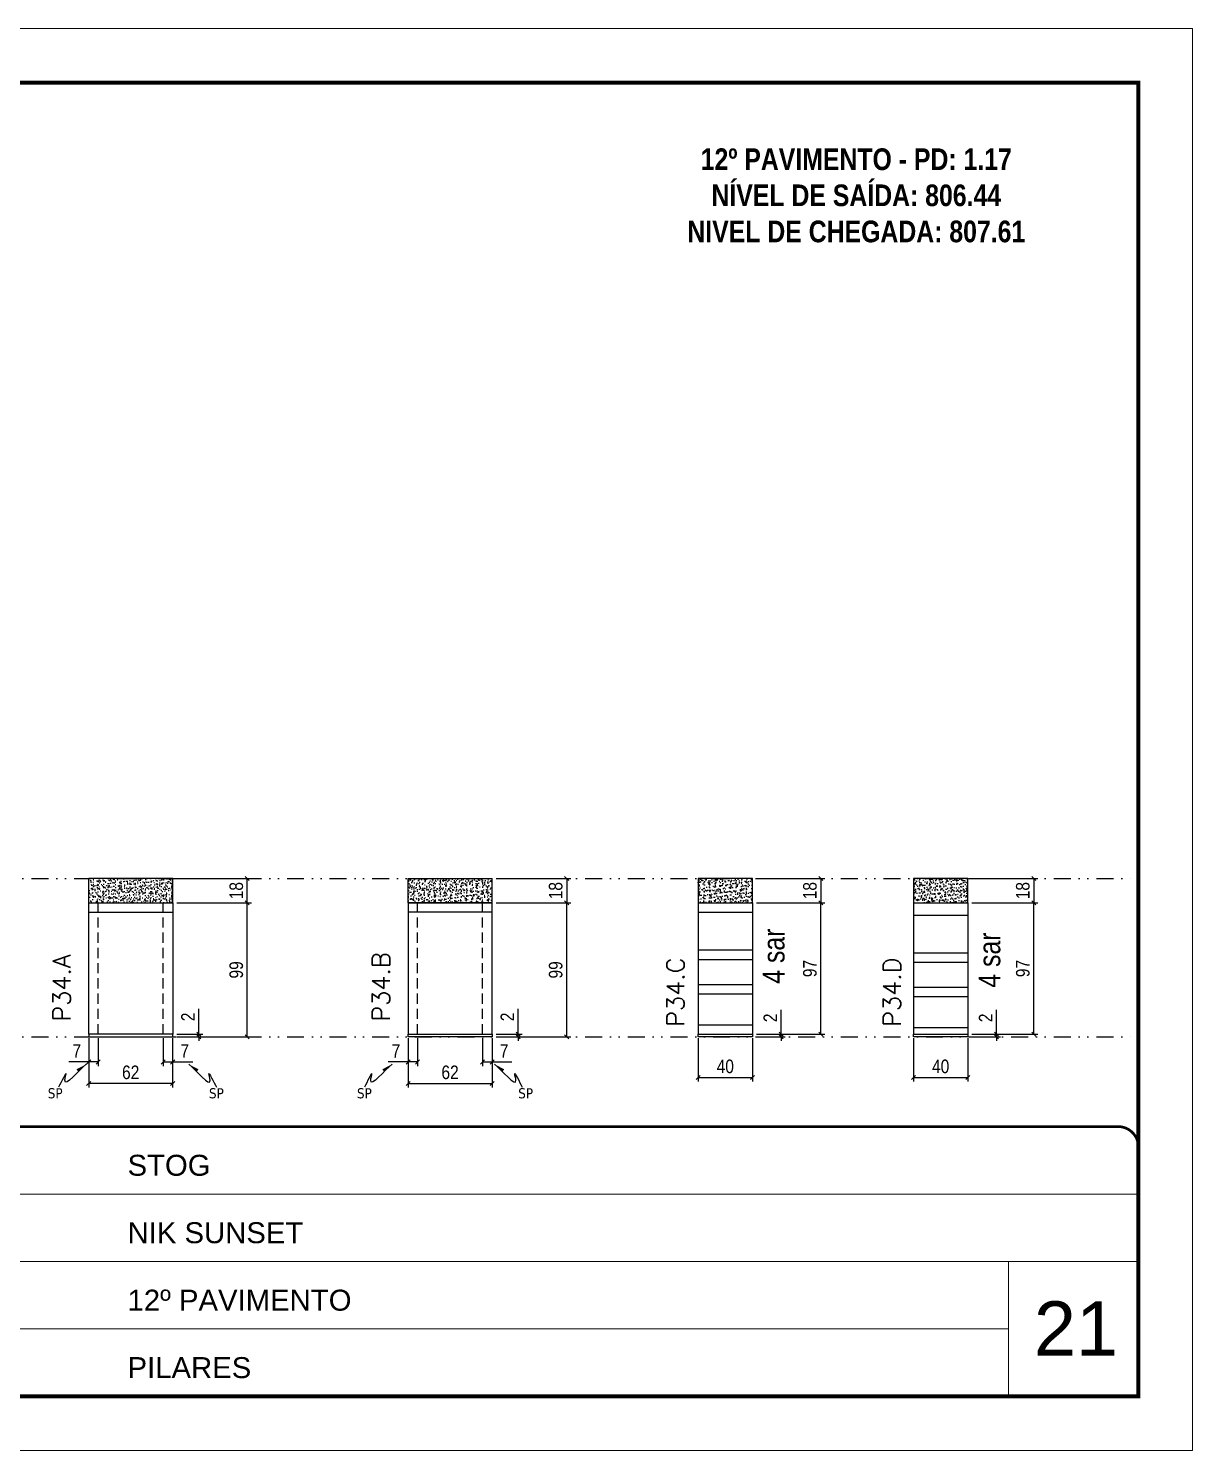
# Model space of a CAD drawing. Extents: x 808 to 7089, y -98 to 17032.
# Drawn here: x 1434 to 2293, y 10240 to 11290 of the extents above; entities that cross this region are included whole.
import ezdxf

# ---------------------------------------------------------------- set-up
doc = ezdxf.new("R2010")
doc.units = 0
for name, pattern in [('CONTINUO', [0]), ('DASHED', [0.75, 0.5, -0.25]), ('DIVIDE2', [0.625, 0.25, -0.125, 0, -0.125, 0, -0.125]), ('HIDDEN', [0.375, 0.25, -0.125])]:
    doc.linetypes.add(name, pattern=pattern)
for name, color, linetype, lineweight in [('CARIMBO', 255, 'Continuous', 9), ('Folhas', 255, 'Continuous', 9), ('SARRAFO DE PRESSAO', 251, 'DASHED', 9), ('Texto Seção', 7, 'Continuous', 15)]:
    doc.layers.add(name, color=color, linetype=linetype, lineweight=lineweight)
for name, color, linetype in [('COTA', 241, 'Continuous'), ('NOMENCLATURA', 7, 'Continuous'), ('Nível', 160, 'Continuous'), ('Painéis', 200, 'Continuous'), ('SARR_2.2x7', 40, 'Continuous'), ('Sarrafo de Pressão', 42, 'HIDDEN'), ('texto', 7, 'Continuous')]:
    doc.layers.add(name, color=color, linetype=linetype)
doc.styles.add('ARIAL', font='arial.ttf')
doc.styles.add('ARIAL_NARROW', font='ARIALN.TTF', dxfattribs={"height": 0.2})
doc.styles.add('COTA TECNICA', font='techl___.ttf', dxfattribs={"height": 10})
doc.styles.add('COTA TECNICA-50', font='techl___.ttf', dxfattribs={"height": 10})
doc.styles.add('REGUA-120', font='ROMANS.shx', dxfattribs={"height": 15})
doc.styles.add('ROMANC', font='techb___.ttf', dxfattribs={"height": 2.5})
doc.styles.get("Standard").update_dxf_attribs({"font": 'arial.ttf'})
doc.dimstyles.new('COTA PAINEL-50', dxfattribs={"dimtxt": 10, "dimasz": 3, "dimexe": 3, "dimexo": 3, "dimgap": 3, "dimtad": 1, "dimdec": 1, "dimzin": 12, "dimdsep": 46, "dimtxsty": 'COTA TECNICA-50', "dimblk1": 'OBLIQUE', "dimblk2": 'OBLIQUE', "dimsah": 1, "dimcen": 0.9, "dimclrd": 4, "dimclre": 4, "dimclrt": 240, "dimadec": 1, "dimazin": 3, "dimtfac": 1, "dimtdec": 1, "dimtmove": 0, "dimatfit": 3, "dimfxl": 1, "dimtolj": 1, "dimtzin": 12, "dimarcsym": 0})
doc.dimstyles.new('PAINEL', dxfattribs={"dimtxt": 10, "dimasz": 3, "dimexe": 3, "dimexo": 3, "dimgap": 3, "dimtad": 1, "dimdec": 1, "dimzin": 12, "dimdsep": 46, "dimtxsty": 'COTA TECNICA', "dimblk1": 'OBLIQUE', "dimblk2": 'OBLIQUE', "dimsah": 1, "dimcen": 0.9, "dimclrd": 4, "dimclre": 4, "dimclrt": 240, "dimadec": 1, "dimazin": 3, "dimtfac": 1, "dimtdec": 1, "dimtmove": 0, "dimatfit": 3, "dimfxl": 1, "dimtolj": 1, "dimtzin": 12, "dimarcsym": 0})
doc.dimstyles.get("Standard").update_dxf_attribs({"dimtxt": 0.18, "dimasz": 0.18, "dimexe": 0.18, "dimexo": 0.0625, "dimgap": 0.09, "dimtad": 0, "dimtih": 1, "dimtoh": 1, "dimdec": 4, "dimzin": 0, "dimdsep": 46, "dimtxsty": 'Standard', "dimcen": 0.09, "dimadec": 0, "dimazin": 0, "dimtfac": 1, "dimtdec": 4, "dimtofl": 0, "dimtmove": 0, "dimatfit": 3, "dimfxl": 1, "dimtolj": 1, "dimtzin": 0, "dimarcsym": 0})
pattern_1 = [(50, (-4768.5, -1148.575), (5.46554, -0.4781726), [0.5715, -6.2865]), (355, (-4768.5, -1148.575), (-1.0573026, 5.7317054), [0.4572, -5.0292175]), (100.451445, (-4768.0445, -1148.615), (4.4082374, 5.2535326), [0.4857003, -5.3427073]), (46.1842, (-4768.5, -1147.051), (8.1323712, -1.26127), [0.85725, -9.42975]), (96.63556, (-4767.822, -1147.156), (7.122124, 7.4227837), [0.7285507, -8.014068]), (351.18415, (-4768.5, -1147.051), (7.122124, 7.4227837), [0.685799, -7.543792]), (21, (-4767.738, -1147.432), (4.5484317, -3.067956), [0.5715, -6.2865]), (326, (-4767.738, -1147.432), (1.8540609, 5.525639), [0.4572, -5.0292]), (71.451445, (-4767.359, -1147.688), (6.4024926, 2.457683), [0.4857003, -5.3426981]), (37.5, (-4768.5, -1148.5751), (0.0926581, 2.53665117), [0, -4.96824, 0, -5.1054, 0, -5.04825]), (7.5, (-4768.5, -1148.575), (2.0045899, 3.00541724), [0, -2.91084, 0, -4.85394, 0, -1.92405]), (327.5, (-4770.1993, -1148.5751), (4.06771786, -0.17186232), [0, -1.905, 0, -5.9436, 0, -7.8867]), (317.5, (-4770.9613, -1148.575), (4.4438754, 0.7627947), [0, -2.4765, 0, -3.94716, 0, -5.6007])]

# ---------------------------------------------------------------- blocks, each defined once
blk = doc.blocks.new('9999999999')
at = {"color": 30, "linetype": 'CONTINUO'}
for p, q in [((98564.6, 34379.6), (99584, 34379.6)), ((98564.6, 34329.8), (99488, 34329.8)), ((99584, 34329.8), (99488, 34329.8)), ((99488, 34329.8), (99488, 34230.2)), ((98564.6, 34280), (99488, 34280))]:
    blk.add_line(p, q, dxfattribs=at)
at = {"color": 30, "linetype": 'CONTINUO', "const_width": 2}
blk.add_lwpolyline([(99584, 34230.2), (99584, 34414.4, 0.414214), (99569, 34429.4), (98229, 34429.4, 0.414214), (98214, 34414.4), (98214, 34245.2, 0.414214), (98229, 34230.2), (99584, 34230.2)], format="xyb", dxfattribs=at)
at = {"layer": 'Folhas'}
blk.add_lwpolyline([(98139, 34190.2), (99624, 34190.2), (99624, 35240.2), (98139, 35240.2)], close=True, dxfattribs=at)
at = {"layer": 'Folhas', "color": 30, "const_width": 3}
blk.add_lwpolyline([(98214, 34230.2), (99584, 34230.2), (99584, 35200.2), (98214, 35200.2)], close=True, dxfattribs=at)
at = {"color": 7, "linetype": 'Continuous', "ltscale": 5, "style": 'ARIAL'}
for s, height, p in [('STOG', 15.48, (98837.7, 34393.1)), ('NIK SUNSET', 15.48, (98837.7, 34343.3)), ('12º PAVIMENTO', 15.483, (98837.7, 34293.5)), ('PILARES', 15.48, (98837.7, 34243.7))]:
    blk.add_text(s, height=height, dxfattribs=at).set_placement(p)
blk = doc.blocks.new('_Oblique')
at = {"color": 0, "linetype": 'ByBlock', "lineweight": -2}
blk.add_line((-0.5, -0.5), (0.5, 0.5), dxfattribs=at)
blk = doc.blocks.new('*D1652')
at = {"layer": 'COTA', "color": 4, "lineweight": -2, "transparency": 16777216}
for p, q in [((1478.2, 10544), (1478.2, 10507.7)), ((1540.2, 10544), (1540.2, 10507.7)), ((1540.2, 10510.7), (1478.2, 10510.7))]:
    blk.add_line(p, q, dxfattribs=at)
at = {"layer": 'Defpoints', "color": 0, "transparency": 16777216}
for p in [(1478.2, 10547), (1540.2, 10547), (1478.2, 10510.7)]:
    blk.add_point(p, dxfattribs=at)
at = {"layer": 'COTA', "color": 4, "lineweight": -2, "transparency": 16777216, "xscale": 3, "yscale": 3, "zscale": 3, "rotation": 180}
blk.add_blockref('_Oblique', (1478.2, 10510.7), dxfattribs=at)
at = {"layer": 'COTA', "color": 4, "lineweight": -2, "transparency": 16777216, "xscale": 3, "yscale": 3, "zscale": 3}
blk.add_blockref('_Oblique', (1540.2, 10510.7), dxfattribs=at)
at = {"layer": 'COTA', "color": 240, "transparency": 16777216, "insert": (1509.2, 10518.8), "char_height": 10, "attachment_point": 5, "style": 'COTA TECNICA'}
blk.add_mtext('\\A1;62', dxfattribs=at)
blk = doc.blocks.new('*D1653')
at = {"layer": 'COTA', "color": 4, "lineweight": -2, "transparency": 16777216}
for p, q in [((1533.2, 10544), (1533.2, 10523.5)), ((1540.2, 10542), (1540.2, 10523.5)), ((1533.2, 10526.5), (1540.2, 10526.5)), ((1540.2, 10526.5), (1555, 10526.5))]:
    blk.add_line(p, q, dxfattribs=at)
at = {"layer": 'Defpoints', "color": 0, "transparency": 16777216}
for p in [(1533.2, 10547), (1540.2, 10545), (1540.2, 10526.5)]:
    blk.add_point(p, dxfattribs=at)
at = {"layer": 'COTA', "color": 4, "lineweight": -2, "transparency": 16777216, "xscale": 3, "yscale": 3, "zscale": 3, "rotation": 180}
blk.add_blockref('_Oblique', (1533.2, 10526.5), dxfattribs=at)
at = {"layer": 'COTA', "color": 4, "lineweight": -2, "transparency": 16777216, "xscale": 3, "yscale": 3, "zscale": 3}
blk.add_blockref('_Oblique', (1540.2, 10526.5), dxfattribs=at)
at = {"layer": 'COTA', "color": 240, "transparency": 16777216, "insert": (1549.1, 10534.6), "char_height": 10, "attachment_point": 5, "style": 'COTA TECNICA-50'}
blk.add_mtext('\\A1;7', dxfattribs=at)
blk = doc.blocks.new('*D1654')
at = {"layer": 'COTA', "color": 4, "lineweight": -2, "transparency": 16777216}
for p, q in [((1478.2, 10542), (1478.2, 10523.5)), ((1485.2, 10544), (1485.2, 10523.5)), ((1478.2, 10526.5), (1463.5, 10526.5)), ((1485.2, 10526.5), (1478.2, 10526.5))]:
    blk.add_line(p, q, dxfattribs=at)
at = {"layer": 'Defpoints', "color": 0, "transparency": 16777216}
for p in [(1478.2, 10545), (1485.2, 10547), (1478.2, 10526.5)]:
    blk.add_point(p, dxfattribs=at)
at = {"layer": 'COTA', "color": 4, "lineweight": -2, "transparency": 16777216, "xscale": 3, "yscale": 3, "zscale": 3, "rotation": 180}
blk.add_blockref('_Oblique', (1478.2, 10526.5), dxfattribs=at)
at = {"layer": 'COTA', "color": 4, "lineweight": -2, "transparency": 16777216, "xscale": 3, "yscale": 3, "zscale": 3}
blk.add_blockref('_Oblique', (1485.2, 10526.5), dxfattribs=at)
at = {"layer": 'COTA', "color": 240, "transparency": 16777216, "insert": (1469.4, 10534.6), "char_height": 10, "attachment_point": 5, "style": 'COTA TECNICA-50'}
blk.add_mtext('\\A1;7', dxfattribs=at)
blk = doc.blocks.new('*D1655')
at = {"layer": 'COTA', "color": 4, "linetype": 'ByBlock', "lineweight": -2, "transparency": 16777216}
for p, q in [((1543.2, 10644), (1598.3, 10644)), ((1595.3, 10545), (1595.3, 10644)), ((1543.2, 10545), (1598.3, 10545))]:
    blk.add_line(p, q, dxfattribs=at)
at = {"layer": 'Defpoints', "color": 0, "linetype": 'ByBlock', "transparency": 16777216}
for p in [(1540.2, 10644), (1595.3, 10644), (1540.2, 10545)]:
    blk.add_point(p, dxfattribs=at)
at = {"layer": 'COTA', "color": 4, "linetype": 'ByBlock', "lineweight": -2, "transparency": 16777216, "xscale": 3, "yscale": 3, "zscale": 3}
for p, rotation in [((1595.3, 10644), 90), ((1595.3, 10545), 270)]:
    blk.add_blockref('_Oblique', p, dxfattribs=dict(at, rotation=rotation))
at = {"layer": 'COTA', "color": 240, "linetype": 'ByBlock', "transparency": 16777216, "insert": (1587.2, 10594.5), "char_height": 10, "attachment_point": 5, "rotation": 90, "style": 'COTA TECNICA'}
blk.add_mtext('\\A1;99', dxfattribs=at)
blk = doc.blocks.new('*D1656')
at = {"layer": 'COTA', "color": 4, "lineweight": -2, "transparency": 16777216}
for p, q in [((1559.5, 10547), (1559.5, 10565.8)), ((1543.2, 10547), (1562.5, 10547)), ((1543.2, 10545), (1562.5, 10545)), ((1559.5, 10545), (1559.5, 10547)), ((1559.5, 10545), (1559.5, 10542))]:
    blk.add_line(p, q, dxfattribs=at)
at = {"layer": 'Defpoints', "color": 0, "transparency": 16777216}
for p in [(1540.2, 10547), (1540.2, 10545), (1559.5, 10545)]:
    blk.add_point(p, dxfattribs=at)
at = {"layer": 'COTA', "color": 4, "lineweight": -2, "transparency": 16777216, "xscale": 3, "yscale": 3, "zscale": 3}
for p, rotation in [((1559.5, 10547), 270), ((1559.5, 10545), 90)]:
    blk.add_blockref('_Oblique', p, dxfattribs=dict(at, rotation=rotation))
at = {"layer": 'COTA', "color": 240, "transparency": 16777216, "insert": (1551.5, 10559.8), "char_height": 10, "attachment_point": 5, "rotation": 90, "style": 'COTA TECNICA-50'}
blk.add_mtext('\\A1;2', dxfattribs=at)
blk = doc.blocks.new('*D1657')
at = {"layer": 'COTA', "color": 4, "linetype": 'ByBlock', "lineweight": -2, "transparency": 16777216}
for p, q in [((1543.2, 10644), (1598.3, 10644)), ((1595.3, 10545), (1595.3, 10644)), ((1543.2, 10545), (1598.3, 10545))]:
    blk.add_line(p, q, dxfattribs=at)
at = {"layer": 'Defpoints', "color": 0, "linetype": 'ByBlock', "transparency": 16777216}
for p in [(1540.2, 10644), (1595.3, 10644), (1540.2, 10545)]:
    blk.add_point(p, dxfattribs=at)
at = {"layer": 'COTA', "color": 4, "linetype": 'ByBlock', "lineweight": -2, "transparency": 16777216, "xscale": 3, "yscale": 3, "zscale": 3}
for p, rotation in [((1595.3, 10644), 90), ((1595.3, 10545), 270)]:
    blk.add_blockref('_Oblique', p, dxfattribs=dict(at, rotation=rotation))
at = {"layer": 'COTA', "color": 240, "linetype": 'ByBlock', "transparency": 16777216, "insert": (1587.2, 10594.5), "char_height": 10, "attachment_point": 5, "rotation": 90, "style": 'COTA TECNICA'}
blk.add_mtext('\\A1;99', dxfattribs=at)
blk = doc.blocks.new('*D1633')
at = {"layer": 'COTA', "color": 4, "lineweight": -2, "transparency": 16777216}
for p, q in [((2087.2, 10544), (2087.2, 10512.1)), ((2127.2, 10544), (2127.2, 10512.1)), ((2087.2, 10515.1), (2127.2, 10515.1))]:
    blk.add_line(p, q, dxfattribs=at)
at = {"layer": 'Defpoints', "color": 0, "transparency": 16777216}
for p in [(2087.2, 10547), (2127.2, 10547), (2127.2, 10515.1)]:
    blk.add_point(p, dxfattribs=at)
at = {"layer": 'COTA', "color": 4, "lineweight": -2, "transparency": 16777216, "xscale": 3, "yscale": 3, "zscale": 3, "rotation": 180}
blk.add_blockref('_Oblique', (2087.2, 10515.1), dxfattribs=at)
at = {"layer": 'COTA', "color": 4, "lineweight": -2, "transparency": 16777216, "xscale": 3, "yscale": 3, "zscale": 3}
blk.add_blockref('_Oblique', (2127.2, 10515.1), dxfattribs=at)
at = {"layer": 'COTA', "color": 240, "transparency": 16777216, "insert": (2107.2, 10523.2), "char_height": 10, "attachment_point": 5, "style": 'COTA TECNICA'}
blk.add_mtext('\\A1;40', dxfattribs=at)
blk = doc.blocks.new('*D1634')
at = {"layer": 'COTA', "color": 4, "lineweight": -2, "transparency": 16777216}
for p, q in [((2148.4, 10547), (2148.4, 10565.1)), ((2130.2, 10547), (2151.4, 10547)), ((2130.2, 10545), (2151.4, 10545)), ((2148.4, 10545), (2148.4, 10547)), ((2148.4, 10545), (2148.4, 10542))]:
    blk.add_line(p, q, dxfattribs=at)
at = {"layer": 'Defpoints', "color": 0, "transparency": 16777216}
for p in [(2127.2, 10547), (2127.2, 10545), (2148.4, 10547)]:
    blk.add_point(p, dxfattribs=at)
at = {"layer": 'COTA', "color": 4, "lineweight": -2, "transparency": 16777216, "xscale": 3, "yscale": 3, "zscale": 3}
for p, rotation in [((2148.4, 10547), 270), ((2148.4, 10545), 90)]:
    blk.add_blockref('_Oblique', p, dxfattribs=dict(at, rotation=rotation))
at = {"layer": 'COTA', "color": 240, "transparency": 16777216, "insert": (2140.4, 10559.1), "char_height": 10, "attachment_point": 5, "rotation": 90, "style": 'COTA TECNICA-50'}
blk.add_mtext('\\A1;2', dxfattribs=at)
blk = doc.blocks.new('*D1658')
at = {"layer": 'COTA', "color": 4, "linetype": 'ByBlock', "lineweight": -2, "transparency": 16777216}
for p, q in [((2130.2, 10662), (2179, 10662)), ((2176, 10662), (2176, 10644)), ((2130.2, 10644), (2179, 10644))]:
    blk.add_line(p, q, dxfattribs=at)
at = {"layer": 'Defpoints', "color": 0, "linetype": 'ByBlock', "transparency": 16777216}
for p in [(2127.2, 10662), (2127.2, 10644), (2176, 10644)]:
    blk.add_point(p, dxfattribs=at)
at = {"layer": 'COTA', "color": 4, "linetype": 'ByBlock', "lineweight": -2, "transparency": 16777216, "xscale": 3, "yscale": 3, "zscale": 3}
for p, rotation in [((2176, 10662), 90), ((2176, 10644), 270)]:
    blk.add_blockref('_Oblique', p, dxfattribs=dict(at, rotation=rotation))
at = {"layer": 'COTA', "color": 240, "linetype": 'ByBlock', "transparency": 16777216, "insert": (2167.9, 10653), "char_height": 10, "attachment_point": 5, "rotation": 90, "style": 'COTA TECNICA'}
blk.add_mtext('\\A1;18', dxfattribs=at)
blk = doc.blocks.new('*D1635')
at = {"layer": 'COTA', "color": 4, "lineweight": -2, "transparency": 16777216}
for p, q in [((2130.2, 10644), (2179, 10644)), ((2176, 10547), (2176, 10644)), ((2130.2, 10547), (2179, 10547))]:
    blk.add_line(p, q, dxfattribs=at)
at = {"layer": 'Defpoints', "color": 0, "transparency": 16777216}
for p in [(2127.2, 10644), (2176, 10644), (2127.2, 10547)]:
    blk.add_point(p, dxfattribs=at)
at = {"layer": 'COTA', "color": 4, "lineweight": -2, "transparency": 16777216, "xscale": 3, "yscale": 3, "zscale": 3}
for p, rotation in [((2176, 10644), 90), ((2176, 10547), 270)]:
    blk.add_blockref('_Oblique', p, dxfattribs=dict(at, rotation=rotation))
at = {"layer": 'COTA', "color": 240, "transparency": 16777216, "insert": (2167.9, 10595.5), "char_height": 10, "attachment_point": 5, "rotation": 90, "style": 'COTA TECNICA-50'}
blk.add_mtext('\\A1;97', dxfattribs=at)
blk = doc.blocks.new('*D1636')
at = {"layer": 'COTA', "color": 4, "lineweight": -2, "transparency": 16777216}
for p, q in [((1714, 10544), (1714, 10507.7)), ((1776, 10544), (1776, 10507.7)), ((1714, 10510.7), (1776, 10510.7))]:
    blk.add_line(p, q, dxfattribs=at)
at = {"layer": 'Defpoints', "color": 0, "transparency": 16777216}
for p in [(1714, 10547), (1776, 10547), (1776, 10510.7)]:
    blk.add_point(p, dxfattribs=at)
at = {"layer": 'COTA', "color": 4, "lineweight": -2, "transparency": 16777216, "xscale": 3, "yscale": 3, "zscale": 3, "rotation": 180}
blk.add_blockref('_Oblique', (1714, 10510.7), dxfattribs=at)
at = {"layer": 'COTA', "color": 4, "lineweight": -2, "transparency": 16777216, "xscale": 3, "yscale": 3, "zscale": 3}
blk.add_blockref('_Oblique', (1776, 10510.7), dxfattribs=at)
at = {"layer": 'COTA', "color": 240, "transparency": 16777216, "insert": (1745, 10518.8), "char_height": 10, "attachment_point": 5, "style": 'COTA TECNICA'}
blk.add_mtext('\\A1;62', dxfattribs=at)
blk = doc.blocks.new('*D1637')
at = {"layer": 'COTA', "color": 4, "lineweight": -2, "transparency": 16777216}
for p, q in [((1714, 10542), (1714, 10523.5)), ((1721, 10544), (1721, 10523.5)), ((1714, 10526.5), (1699.3, 10526.5)), ((1721, 10526.5), (1714, 10526.5))]:
    blk.add_line(p, q, dxfattribs=at)
at = {"layer": 'Defpoints', "color": 0, "transparency": 16777216}
for p in [(1714, 10545), (1721, 10547), (1714, 10526.5)]:
    blk.add_point(p, dxfattribs=at)
at = {"layer": 'COTA', "color": 4, "lineweight": -2, "transparency": 16777216, "xscale": 3, "yscale": 3, "zscale": 3, "rotation": 180}
blk.add_blockref('_Oblique', (1714, 10526.5), dxfattribs=at)
at = {"layer": 'COTA', "color": 4, "lineweight": -2, "transparency": 16777216, "xscale": 3, "yscale": 3, "zscale": 3}
blk.add_blockref('_Oblique', (1721, 10526.5), dxfattribs=at)
at = {"layer": 'COTA', "color": 240, "transparency": 16777216, "insert": (1705.1, 10534.6), "char_height": 10, "attachment_point": 5, "style": 'COTA TECNICA-50'}
blk.add_mtext('\\A1;7', dxfattribs=at)
blk = doc.blocks.new('*D1638')
at = {"layer": 'COTA', "color": 4, "lineweight": -2, "transparency": 16777216}
for p, q in [((1769, 10544), (1769, 10523.5)), ((1776, 10542), (1776, 10523.5)), ((1769, 10526.5), (1776, 10526.5)), ((1776, 10526.5), (1790.7, 10526.5))]:
    blk.add_line(p, q, dxfattribs=at)
at = {"layer": 'Defpoints', "color": 0, "transparency": 16777216}
for p in [(1769, 10547), (1776, 10545), (1776, 10526.5)]:
    blk.add_point(p, dxfattribs=at)
at = {"layer": 'COTA', "color": 4, "lineweight": -2, "transparency": 16777216, "xscale": 3, "yscale": 3, "zscale": 3, "rotation": 180}
blk.add_blockref('_Oblique', (1769, 10526.5), dxfattribs=at)
at = {"layer": 'COTA', "color": 4, "lineweight": -2, "transparency": 16777216, "xscale": 3, "yscale": 3, "zscale": 3}
blk.add_blockref('_Oblique', (1776, 10526.5), dxfattribs=at)
at = {"layer": 'COTA', "color": 240, "transparency": 16777216, "insert": (1784.9, 10534.6), "char_height": 10, "attachment_point": 5, "style": 'COTA TECNICA-50'}
blk.add_mtext('\\A1;7', dxfattribs=at)
blk = doc.blocks.new('*D1639')
at = {"layer": 'COTA', "color": 4, "linetype": 'ByBlock', "lineweight": -2, "transparency": 16777216}
for p, q in [((1779, 10644), (1834.1, 10644)), ((1831.1, 10545), (1831.1, 10644)), ((1779, 10545), (1834.1, 10545))]:
    blk.add_line(p, q, dxfattribs=at)
at = {"layer": 'Defpoints', "color": 0, "linetype": 'ByBlock', "transparency": 16777216}
for p in [(1776, 10644), (1831.1, 10644), (1776, 10545)]:
    blk.add_point(p, dxfattribs=at)
at = {"layer": 'COTA', "color": 4, "linetype": 'ByBlock', "lineweight": -2, "transparency": 16777216, "xscale": 3, "yscale": 3, "zscale": 3}
for p, rotation in [((1831.1, 10644), 90), ((1831.1, 10545), 270)]:
    blk.add_blockref('_Oblique', p, dxfattribs=dict(at, rotation=rotation))
at = {"layer": 'COTA', "color": 240, "linetype": 'ByBlock', "transparency": 16777216, "insert": (1823, 10594.5), "char_height": 10, "attachment_point": 5, "rotation": 90, "style": 'COTA TECNICA'}
blk.add_mtext('\\A1;99', dxfattribs=at)
blk = doc.blocks.new('*D1640')
at = {"layer": 'COTA', "color": 4, "lineweight": -2, "transparency": 16777216}
for p, q in [((1795.3, 10547), (1795.3, 10565.8)), ((1779, 10547), (1798.3, 10547)), ((1779, 10545), (1798.3, 10545)), ((1795.3, 10545), (1795.3, 10547)), ((1795.3, 10545), (1795.3, 10542))]:
    blk.add_line(p, q, dxfattribs=at)
at = {"layer": 'Defpoints', "color": 0, "transparency": 16777216}
for p in [(1776, 10547), (1776, 10545), (1795.3, 10545)]:
    blk.add_point(p, dxfattribs=at)
at = {"layer": 'COTA', "color": 4, "lineweight": -2, "transparency": 16777216, "xscale": 3, "yscale": 3, "zscale": 3}
for p, rotation in [((1795.3, 10547), 270), ((1795.3, 10545), 90)]:
    blk.add_blockref('_Oblique', p, dxfattribs=dict(at, rotation=rotation))
at = {"layer": 'COTA', "color": 240, "transparency": 16777216, "insert": (1787.3, 10559.8), "char_height": 10, "attachment_point": 5, "rotation": 90, "style": 'COTA TECNICA-50'}
blk.add_mtext('\\A1;2', dxfattribs=at)
blk = doc.blocks.new('*D1641')
at = {"layer": 'COTA', "color": 4, "linetype": 'ByBlock', "lineweight": -2, "transparency": 16777216}
for p, q in [((1779, 10644), (1834.1, 10644)), ((1831.1, 10545), (1831.1, 10644)), ((1779, 10545), (1834.1, 10545))]:
    blk.add_line(p, q, dxfattribs=at)
at = {"layer": 'Defpoints', "color": 0, "linetype": 'ByBlock', "transparency": 16777216}
for p in [(1776, 10644), (1831.1, 10644), (1776, 10545)]:
    blk.add_point(p, dxfattribs=at)
at = {"layer": 'COTA', "color": 4, "linetype": 'ByBlock', "lineweight": -2, "transparency": 16777216, "xscale": 3, "yscale": 3, "zscale": 3}
for p, rotation in [((1831.1, 10644), 90), ((1831.1, 10545), 270)]:
    blk.add_blockref('_Oblique', p, dxfattribs=dict(at, rotation=rotation))
at = {"layer": 'COTA', "color": 240, "linetype": 'ByBlock', "transparency": 16777216, "insert": (1823, 10594.5), "char_height": 10, "attachment_point": 5, "rotation": 90, "style": 'COTA TECNICA'}
blk.add_mtext('\\A1;99', dxfattribs=at)
blk = doc.blocks.new('*D1642')
at = {"layer": 'COTA', "color": 4, "lineweight": -2, "transparency": 16777216}
for p, q in [((1928.2, 10544), (1928.2, 10512.1)), ((1968.2, 10544), (1968.2, 10512.1)), ((1928.2, 10515.1), (1968.2, 10515.1))]:
    blk.add_line(p, q, dxfattribs=at)
at = {"layer": 'Defpoints', "color": 0, "transparency": 16777216}
for p in [(1928.2, 10547), (1968.2, 10547), (1968.2, 10515.1)]:
    blk.add_point(p, dxfattribs=at)
at = {"layer": 'COTA', "color": 4, "lineweight": -2, "transparency": 16777216, "xscale": 3, "yscale": 3, "zscale": 3, "rotation": 180}
blk.add_blockref('_Oblique', (1928.2, 10515.1), dxfattribs=at)
at = {"layer": 'COTA', "color": 4, "lineweight": -2, "transparency": 16777216, "xscale": 3, "yscale": 3, "zscale": 3}
blk.add_blockref('_Oblique', (1968.2, 10515.1), dxfattribs=at)
at = {"layer": 'COTA', "color": 240, "transparency": 16777216, "insert": (1948.2, 10523.2), "char_height": 10, "attachment_point": 5, "style": 'COTA TECNICA'}
blk.add_mtext('\\A1;40', dxfattribs=at)
blk = doc.blocks.new('*D1643')
at = {"layer": 'COTA', "color": 4, "lineweight": -2, "transparency": 16777216}
for p, q in [((1989.4, 10547), (1989.4, 10565.1)), ((1971.2, 10547), (1992.4, 10547)), ((1971.2, 10545), (1992.4, 10545)), ((1989.4, 10545), (1989.4, 10547)), ((1989.4, 10545), (1989.4, 10542))]:
    blk.add_line(p, q, dxfattribs=at)
at = {"layer": 'Defpoints', "color": 0, "transparency": 16777216}
for p in [(1968.2, 10547), (1968.2, 10545), (1989.4, 10547)]:
    blk.add_point(p, dxfattribs=at)
at = {"layer": 'COTA', "color": 4, "lineweight": -2, "transparency": 16777216, "xscale": 3, "yscale": 3, "zscale": 3}
for p, rotation in [((1989.4, 10547), 270), ((1989.4, 10545), 90)]:
    blk.add_blockref('_Oblique', p, dxfattribs=dict(at, rotation=rotation))
at = {"layer": 'COTA', "color": 240, "transparency": 16777216, "insert": (1981.4, 10559.1), "char_height": 10, "attachment_point": 5, "rotation": 90, "style": 'COTA TECNICA-50'}
blk.add_mtext('\\A1;2', dxfattribs=at)
blk = doc.blocks.new('*D1659')
at = {"layer": 'COTA', "color": 4, "linetype": 'ByBlock', "lineweight": -2, "transparency": 16777216}
for p, q in [((1971.2, 10662), (2021.8, 10662)), ((2018.8, 10662), (2018.8, 10644)), ((1971.2, 10644), (2021.8, 10644))]:
    blk.add_line(p, q, dxfattribs=at)
at = {"layer": 'Defpoints', "color": 0, "linetype": 'ByBlock', "transparency": 16777216}
for p in [(1968.2, 10662), (1968.2, 10644), (2018.8, 10644)]:
    blk.add_point(p, dxfattribs=at)
at = {"layer": 'COTA', "color": 4, "linetype": 'ByBlock', "lineweight": -2, "transparency": 16777216, "xscale": 3, "yscale": 3, "zscale": 3}
for p, rotation in [((2018.8, 10662), 90), ((2018.8, 10644), 270)]:
    blk.add_blockref('_Oblique', p, dxfattribs=dict(at, rotation=rotation))
at = {"layer": 'COTA', "color": 240, "linetype": 'ByBlock', "transparency": 16777216, "insert": (2010.7, 10653), "char_height": 10, "attachment_point": 5, "rotation": 90, "style": 'COTA TECNICA'}
blk.add_mtext('\\A1;18', dxfattribs=at)
blk = doc.blocks.new('*D1660')
at = {"layer": 'COTA', "color": 4, "lineweight": -2, "transparency": 16777216}
for p, q in [((1971.2, 10644), (2021.8, 10644)), ((2018.8, 10547), (2018.8, 10644)), ((1971.2, 10547), (2021.8, 10547))]:
    blk.add_line(p, q, dxfattribs=at)
at = {"layer": 'Defpoints', "color": 0, "transparency": 16777216}
for p in [(1968.2, 10644), (2018.8, 10644), (1968.2, 10547)]:
    blk.add_point(p, dxfattribs=at)
at = {"layer": 'COTA', "color": 4, "lineweight": -2, "transparency": 16777216, "xscale": 3, "yscale": 3, "zscale": 3}
for p, rotation in [((2018.8, 10644), 90), ((2018.8, 10547), 270)]:
    blk.add_blockref('_Oblique', p, dxfattribs=dict(at, rotation=rotation))
at = {"layer": 'COTA', "color": 240, "transparency": 16777216, "insert": (2010.7, 10595.5), "char_height": 10, "attachment_point": 5, "rotation": 90, "style": 'COTA TECNICA-50'}
blk.add_mtext('\\A1;97', dxfattribs=at)
blk = doc.blocks.new('*D1644')
at = {"layer": 'COTA', "color": 4, "lineweight": -2, "transparency": 16777216}
for p, q in [((1779, 10662), (1834.1, 10662)), ((1831.1, 10662), (1831.1, 10644)), ((1779, 10644), (1834.1, 10644))]:
    blk.add_line(p, q, dxfattribs=at)
at = {"layer": 'Defpoints', "color": 0, "transparency": 16777216}
for p in [(1776, 10662), (1776, 10644), (1831.1, 10644)]:
    blk.add_point(p, dxfattribs=at)
at = {"layer": 'COTA', "color": 4, "lineweight": -2, "transparency": 16777216, "xscale": 3, "yscale": 3, "zscale": 3}
for p, rotation in [((1831.1, 10662), 90), ((1831.1, 10644), 270)]:
    blk.add_blockref('_Oblique', p, dxfattribs=dict(at, rotation=rotation))
at = {"layer": 'COTA', "color": 240, "transparency": 16777216, "insert": (1823, 10653), "char_height": 10, "attachment_point": 5, "rotation": 90, "style": 'COTA TECNICA-50'}
blk.add_mtext('\\A1;18', dxfattribs=at)
blk = doc.blocks.new('*D1645')
at = {"layer": 'COTA', "color": 4, "lineweight": -2, "transparency": 16777216}
for p, q in [((1529.2, 10662), (1598.3, 10662)), ((1595.3, 10644), (1595.3, 10662)), ((1543.2, 10644), (1598.3, 10644))]:
    blk.add_line(p, q, dxfattribs=at)
at = {"layer": 'Defpoints', "color": 0, "transparency": 16777216}
for p in [(1526.2, 10662), (1595.3, 10662), (1540.2, 10644)]:
    blk.add_point(p, dxfattribs=at)
at = {"layer": 'COTA', "color": 4, "lineweight": -2, "transparency": 16777216, "xscale": 3, "yscale": 3, "zscale": 3}
for p, rotation in [((1595.3, 10662), 90), ((1595.3, 10644), 270)]:
    blk.add_blockref('_Oblique', p, dxfattribs=dict(at, rotation=rotation))
at = {"layer": 'COTA', "color": 240, "transparency": 16777216, "insert": (1587.2, 10653), "char_height": 10, "attachment_point": 5, "rotation": 90, "style": 'COTA TECNICA-50'}
blk.add_mtext('\\A1;18', dxfattribs=at)

msp = doc.modelspace()

# ---------------------------------------------------------------- hatches: boundary and pattern name
at = {"layer": 'COTA', "linetype": 'ByBlock'}
h = msp.add_hatch(dxfattribs=at)
h.set_pattern_fill('AR-CONC', color=256, scale=0.03)
h.set_pattern_definition(pattern_1)
h.paths.add_polyline_path([(1540.25, 10644.02), (1540.25, 10662.02), (1478.25, 10662.02), (1478.25, 10644.02)])
h = msp.add_hatch(dxfattribs=at)
h.set_pattern_fill('AR-CONC', color=256, scale=0.03)
h.set_pattern_definition(pattern_1)
h.paths.add_polyline_path([(1714.01, 10662.02), (1714.01, 10644.02), (1776.01, 10644.02), (1776.01, 10662.02)])
h = msp.add_hatch(dxfattribs=at)
h.set_pattern_fill('AR-CONC', color=256, scale=0.03)
h.set_pattern_definition([(50, (-1598.5, -3445.7253), (5.4655401, -0.4781726), [0.5715, -6.2865]), (355, (-1598.5, -3445.7253), (-1.0573026, 5.7317054), [0.4572, -5.0292175]), (100.451445, (-1598.0445, -3445.765), (4.4082374, 5.2535326), [0.4857003, -5.3427073]), (46.1842, (-1598.5, -3444.201), (8.1323712, -1.2612698), [0.85725, -9.42975]), (96.63556, (-1597.822, -3444.3064), (7.122124, 7.4227837), [0.7285507, -8.0140682]), (351.18415, (-1598.5, -3444.201), (7.122124, 7.4227837), [0.685799, -7.543792]), (21, (-1597.738, -3444.5823), (4.5484317, -3.067956), [0.5715, -6.2865]), (326, (-1597.738, -3444.5823), (1.8540609, 5.525639), [0.4572, -5.0292]), (71.451445, (-1597.359, -3444.838), (6.4024926, 2.457683), [0.4857003, -5.3426981]), (37.5, (-1598.5, -3445.7253), (0.0926581, 2.53665117), [0, -4.96824, 0, -5.1054, 0, -5.04825]), (7.5, (-1598.5, -3445.7253), (2.0045899, 3.00541724), [0, -2.91084, 0, -4.85394, 0, -1.92405]), (327.5, (-1600.1993, -3445.7253), (4.06771786, -0.17186232), [0, -1.905, 0, -5.9436, 0, -7.8867]), (317.5, (-1600.9613, -3445.7253), (4.4438754, 0.7627947), [0, -2.4765, 0, -3.94716, 0, -5.6007])])
h.paths.add_polyline_path([(1928.17, 10644.02), (1968.17, 10644.02), (1968.17, 10662.02), (1928.17, 10662.02)])
h = msp.add_hatch(dxfattribs=at)
h.set_pattern_fill('AR-CONC', color=256, scale=0.03)
h.set_pattern_definition(pattern_1)
h.paths.add_polyline_path([(2127.2, 10644.02), (2127.2, 10662.02), (2087.2, 10662.02), (2087.2, 10644.02)])

# ---------------------------------------------------------------- linework, layer by layer
for p, q in [((1478.25, 10644.02), (1478.25, 10662.02)), ((1540.25, 10662.02), (1478.25, 10662.02)), ((1540.25, 10662.02), (1540.25, 10662.02)), ((1540.25, 10644.02), (1540.25, 10662.02)), ((1714.01, 10662.02), (1714.01, 10662.02)), ((1714.01, 10644.02), (1714.01, 10662.02)), ((1714.01, 10662.02), (1776.01, 10662.02)), ((1776.01, 10644.02), (1776.01, 10662.02))]:
    msp.add_line(p, q, dxfattribs=at)
for points in [[(1928.17, 10643.99), (1968.17, 10643.99), (1968.17, 10662.02), (1928.17, 10662.02)], [(2087.2, 10643.99), (2127.2, 10643.99), (2127.2, 10662.02), (2087.2, 10662.02)]]:
    msp.add_lwpolyline(points, close=True, dxfattribs=at)
at = {"layer": 'Nível', "color": 4, "linetype": 'DIVIDE2', "ltscale": 50}
for p, q in [((1310.16, 10662.02), (2253.17, 10662.02)), ((1310.16, 10545.02), (2253.17, 10545.02))]:
    msp.add_line(p, q, dxfattribs=at)
at = {"layer": 'Painéis'}
for p, q in [((1478.25, 10644.02), (1540.25, 10644.02)), ((1478.25, 10547.02), (1478.25, 10644.02)), ((1540.25, 10644.02), (1540.25, 10547.02)), ((1714.01, 10644.02), (1776.01, 10644.02)), ((1776.01, 10644.02), (1714.01, 10644.02)), ((1714.01, 10644.02), (1714.01, 10547.02)), ((1776.01, 10547.02), (1776.01, 10644.02)), ((1928.17, 10644.02), (1928.17, 10547.02)), ((1928.17, 10644.02), (1968.17, 10644.02)), ((1968.17, 10644.02), (1968.17, 10547.02)), ((2087.2, 10644.02), (2087.2, 10547.02)), ((2087.2, 10644.02), (2127.2, 10644.02)), ((2127.2, 10644.02), (2127.2, 10547.02)), ((1540.25, 10547.02), (1478.25, 10547.02)), ((1714.01, 10547.02), (1776.01, 10547.02)), ((1928.17, 10547.02), (1968.17, 10547.02)), ((1928.17, 10547.02), (1968.17, 10547.02)), ((1928.17, 10545.02), (1928.17, 10547.02)), ((1968.17, 10545.02), (1928.17, 10545.02)), ((1968.17, 10547.02), (1968.17, 10545.02)), ((2087.2, 10547.02), (2127.2, 10547.02)), ((2087.2, 10547.02), (2127.2, 10547.02)), ((2087.2, 10545.02), (2087.2, 10547.02)), ((2127.2, 10545.02), (2087.2, 10545.02)), ((2127.2, 10547.02), (2127.2, 10545.02))]:
    msp.add_line(p, q, dxfattribs=at)
for points in [[(1478.25, 10545.02), (1540.25, 10545.02), (1540.25, 10547.02), (1478.25, 10547.02)], [(1776.01, 10545.02), (1714.01, 10545.02), (1714.01, 10547.02), (1776.01, 10547.02)]]:
    msp.add_lwpolyline(points, close=True, dxfattribs=at)
at = {"layer": 'SARR_2.2x7'}
for p, q in [((1478.25, 10637.02), (1540.25, 10637.02)), ((1776.01, 10637.02), (1714.01, 10637.02)), ((1928.17, 10637.02), (1968.17, 10637.02)), ((2087.2, 10635.02), (2127.2, 10635.02)), ((1928.17, 10609.2), (1968.17, 10609.2)), ((2087.2, 10607.2), (2127.2, 10607.2)), ((1928.17, 10602.2), (1968.17, 10602.2)), ((2087.2, 10600.2), (2127.2, 10600.2)), ((1928.17, 10583.77), (1968.17, 10583.77)), ((1928.17, 10576.77), (1968.17, 10576.77)), ((2087.2, 10581.77), (2127.2, 10581.77)), ((2087.2, 10574.77), (2127.2, 10574.77)), ((1928.17, 10554.02), (1968.17, 10554.02)), ((2087.2, 10552.02), (2127.2, 10552.02))]:
    msp.add_line(p, q, dxfattribs=at)
at = {"layer": 'Sarrafo de Pressão', "ltscale": 30}
for p, q in [((1485.25, 10547.02), (1485.25, 10644.02)), ((1533.25, 10547.02), (1533.25, 10644.02)), ((1721.01, 10547.02), (1721.01, 10644.02)), ((1769.01, 10547.02), (1769.01, 10644.02))]:
    msp.add_line(p, q, dxfattribs=at)

# ---------------------------------------------------------------- block references
at = {"layer": 'SARRAFO DE PRESSAO', "color": 6, "linetype": 'ByBlock'}
msp.add_blockref('9999999999', (-97330.81, -23950.6), dxfattribs=at)

# ---------------------------------------------------------------- texts
at = {"layer": 'CARIMBO', "style": 'ARIAL'}
msp.add_text('21', height=40, dxfattribs=at).set_placement((2176.03, 10309.75))
at = {"layer": 'NOMENCLATURA', "style": 'ARIAL_NARROW'}
for p in [(1991.91, 10584.25), (2151.22, 10581.36)]:
    msp.add_text('4 sar', height=16, rotation=90, dxfattribs=at).set_placement(p)
at = {"layer": 'NOMENCLATURA', "color": 2, "insert": (2044.91, 11227.74), "char_height": 16, "attachment_point": 2, "style": 'ROMANC'}
msp.add_mtext_dynamic_manual_height_columns('\\P12º PAVIMENTO - PD: 1.17\\PNÍVEL DE SAÍDA: 806.44\\PNIVEL DE CHEGADA: 807.61', width=328.3607, gutter_width=1, heights=[0], dxfattribs=at)
at = {"layer": 'texto', "color": 0, "char_height": 7.5, "attachment_point": 5}
for insert in [(1453.47, 10503.34), (1572.49, 10503.34), (1681.76, 10503.34), (1800.79, 10503.34)]:
    msp.add_mtext('{\\fTahoma|b0|i0|c0|p34;\\C4;SP}', dxfattribs=dict(at, insert=insert))
at = {"layer": 'Texto Seção', "char_height": 13, "width": 285.3299, "attachment_point": 7, "rotation": 90, "style": 'REGUA-120'}
for s, insert in [('P34.A', (1464.78, 10556.27)), ('P34.B', (1700.54, 10556.27)), ('P34.C', (1917.93, 10552.43)), ('\\pxt4;P34.D', (2077.75, 10552.43))]:
    msp.add_mtext(s, dxfattribs=dict(at, insert=insert))

# ---------------------------------------------------------------- dimensions: what is measured, and where the dimension line sits
at = {"layer": 'COTA'}
for base, p1, p2, angle, picture, middle in [((1595.33, 10662.02), (1540.25, 10644.02), (1526.25, 10662.02), 90, '*D1645', (1587.23, 10653.02)), ((1831.09, 10644.02), (1776.01, 10662.02), (1776.01, 10644.02), 90, '*D1644', (1823, 10653.02)), ((2018.8, 10644.02), (1968.17, 10547.02), (1968.17, 10644.02), 90, '*D1660', (2010.7, 10595.52)), ((2176.04, 10643.99), (2127.2, 10547.02), (2127.2, 10643.99), 90, '*D1635', (2167.94, 10595.5)), ((1478.25, 10526.5), (1485.25, 10547.02), (1478.25, 10545.02), 180, '*D1654', (1469.38, 10534.58)), ((1714.01, 10526.5), (1721.01, 10547.02), (1714.01, 10545.02), 180, '*D1637', (1705.15, 10534.58))]:
    dim = msp.add_linear_dim(base=base, p1=p1, p2=p2, angle=angle, dimstyle='COTA PAINEL-50', dxfattribs=at)
    dim.commit()
    dim.dimension.update_dxf_attribs({"geometry": picture, "text_midpoint": middle})
at = {"layer": 'COTA', "linetype": 'ByBlock'}
for base, p1, p2, picture, middle in [((2018.8, 10643.99), (1968.17, 10662.02), (1968.17, 10643.99), '*D1659', (2010.71, 10653)), ((2176.04, 10643.99), (2127.2, 10662.02), (2127.2, 10643.99), '*D1658', (2167.95, 10653))]:
    dim = msp.add_linear_dim(base=base, p1=p1, p2=p2, angle=90, dimstyle='PAINEL', dxfattribs=at)
    dim.commit()
    dim.dimension.update_dxf_attribs({"geometry": picture, "text_midpoint": middle})
for p1, p2, picture, middle in [((1540.25, 10545.02), (1540.25, 10644.02), '*D1655', (1587.24, 10594.52)), ((1540.25, 10545.02), (1540.25, 10644.02), '*D1657', (1587.24, 10594.52)), ((1776.01, 10545.02), (1776.01, 10644.02), '*D1639', (1823.01, 10594.52)), ((1776.01, 10545.02), (1776.01, 10644.02), '*D1641', (1823.01, 10594.52))]:
    dim = msp.add_aligned_dim(p1=p1, p2=p2, distance=-55.08, dimstyle='PAINEL', dxfattribs=at)
    dim.commit()
    dim.dimension.update_dxf_attribs({"geometry": picture, "text_midpoint": middle})
at = {"layer": 'COTA'}
for base, p1, p2, picture, middle in [((1559.5, 10545.02), (1540.25, 10547.02), (1540.25, 10545.02), '*D1656', (1559.5, 10559.76)), ((1795.27, 10545.02), (1776.01, 10547.02), (1776.01, 10545.02), '*D1640', (1795.27, 10559.76)), ((1989.37, 10547.02), (1968.17, 10545.02), (1968.17, 10547.02), '*D1643', (1989.37, 10559.07)), ((2148.39, 10547.02), (2127.2, 10545.02), (2127.2, 10547.02), '*D1634', (2148.39, 10559.07))]:
    dim = msp.add_linear_dim(base=base, p1=p1, p2=p2, angle=90, dimstyle='COTA PAINEL-50', dxfattribs=at)
    dim.commit()
    dim.dimension.update_dxf_attribs({"geometry": picture, "text_midpoint": middle, "dimtype": 160})
dim = msp.add_linear_dim(base=(1478.25, 10510.65), p1=(1540.25, 10547.02), p2=(1478.25, 10547.02), angle=180, dimstyle='PAINEL', override={"dimarcsym": 2}, dxfattribs=at)
dim.commit()
dim.dimension.update_dxf_attribs({"geometry": '*D1652', "text_midpoint": (1509.25, 10518.76)})
for base, p1, p2, picture, middle in [((1540.25, 10526.5), (1533.25, 10547.02), (1540.25, 10545.02), '*D1653', (1549.11, 10534.58)), ((1776.01, 10526.5), (1769.01, 10547.02), (1776.01, 10545.02), '*D1638', (1784.88, 10534.58))]:
    dim = msp.add_linear_dim(base=base, p1=p1, p2=p2, dimstyle='COTA PAINEL-50', dxfattribs=at)
    dim.commit()
    dim.dimension.update_dxf_attribs({"geometry": picture, "text_midpoint": middle})
for base, p1, p2, picture, middle in [((1776.01, 10510.65), (1714.01, 10547.02), (1776.01, 10547.02), '*D1636', (1745.01, 10518.76)), ((1968.17, 10515.12), (1928.17, 10547.02), (1968.17, 10547.02), '*D1642', (1948.17, 10523.22)), ((2127.2, 10515.12), (2087.2, 10547.02), (2127.2, 10547.02), '*D1633', (2107.2, 10523.22))]:
    dim = msp.add_linear_dim(base=base, p1=p1, p2=p2, dimstyle='PAINEL', override={"dimarcsym": 2}, dxfattribs=at)
    dim.commit()
    dim.dimension.update_dxf_attribs({"geometry": picture, "text_midpoint": middle})

# ---------------------------------------------------------------- leaders
at = {"layer": 'COTA', "path_type": 1}
for points in [[(1476.42, 10524.83), (1460.63, 10513), (1461.56, 10517.81), (1456, 10508.03)], [(1552.08, 10524.83), (1567.86, 10513), (1566.94, 10517.81), (1572.49, 10508.03)], [(1702.18, 10524.83), (1686.4, 10513), (1687.32, 10517.81), (1681.77, 10508.03)], [(1777.84, 10524.83), (1793.63, 10513), (1792.7, 10517.81), (1798.25, 10508.03)]]:
    msp.add_leader(points, dimstyle='Standard', override={"dimasz": 8}, dxfattribs=at)

doc.saveas('drawing.dxf')
